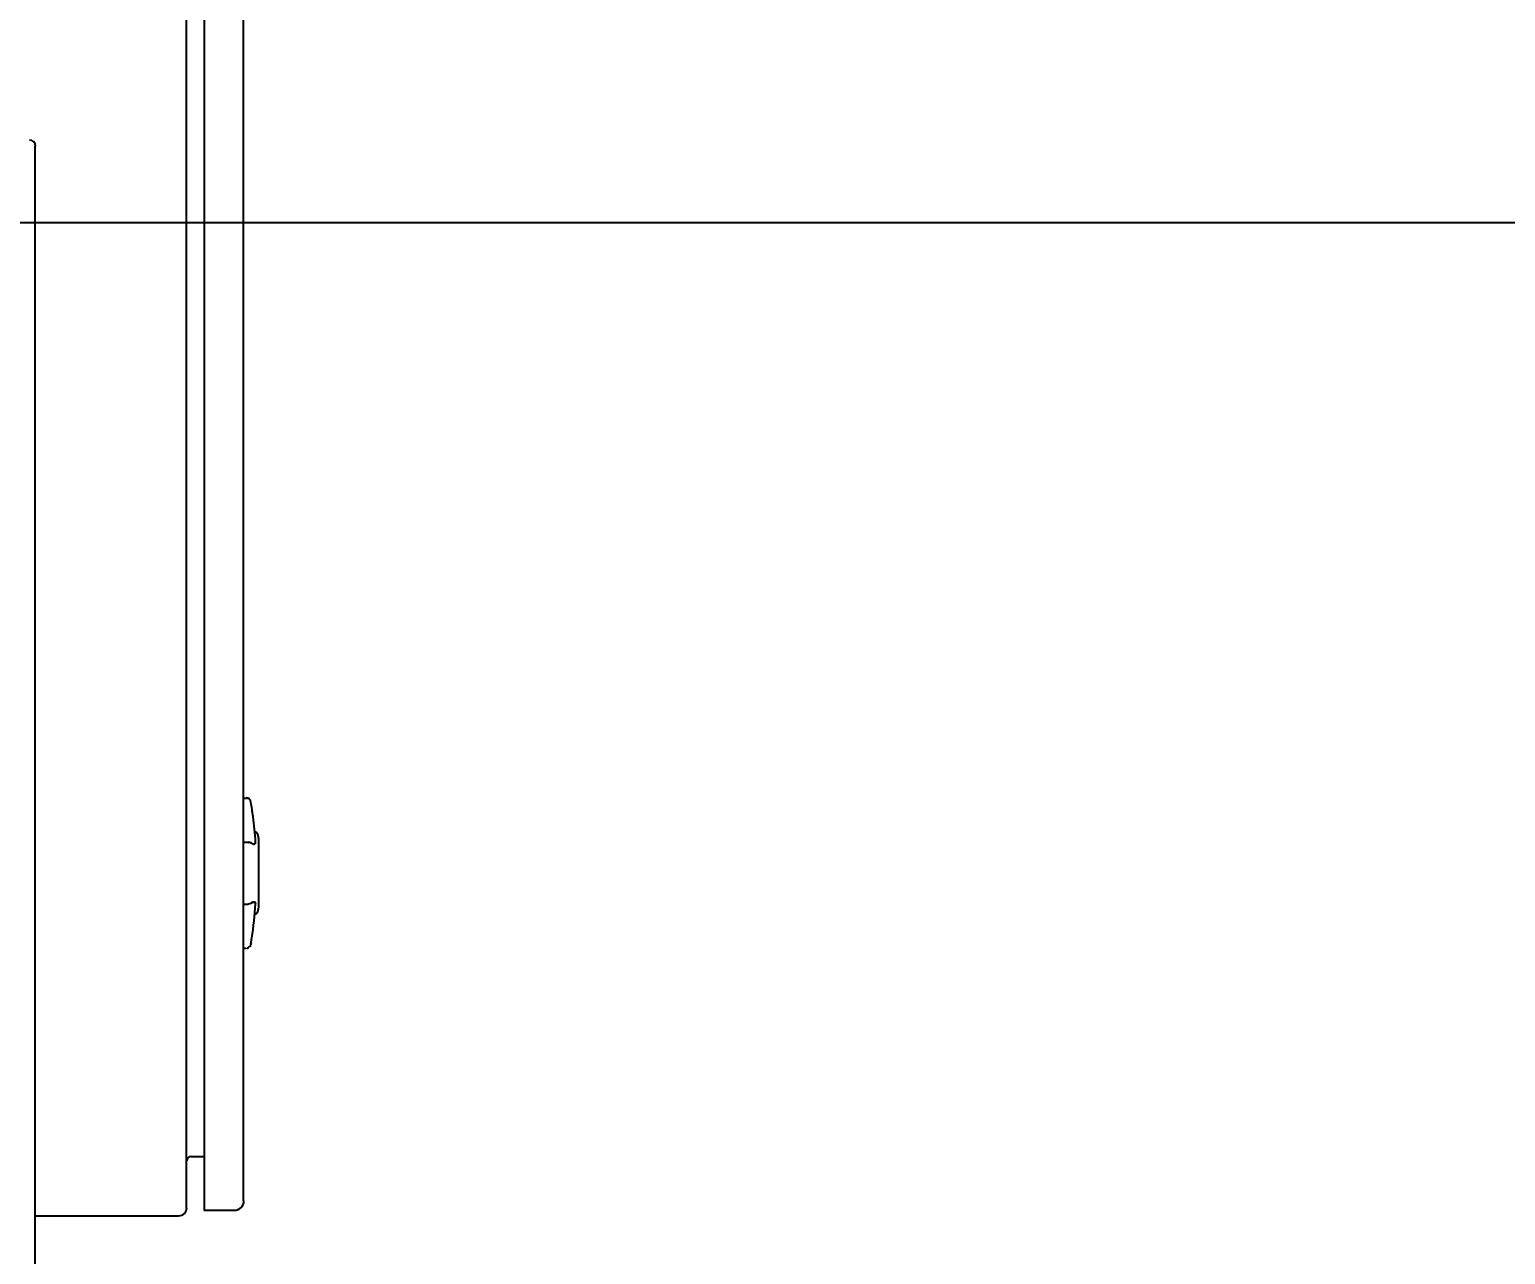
# Paper-space layout 'PV12-03 PCS AUX RACK DETAILS (2)' of a CAD drawing. Header units: feet. Extents: x 5 to 119, y -1 to 23.
# Drawn here: x 23.555 to 25.33, y 11.484 to 12.958 of the extents above; entities that cross this region are included whole.
import ezdxf
from ezdxf.enums import TextEntityAlignment as Align

# ---------------------------------------------------------------- set-up
doc = ezdxf.new("R2018")
doc.units = ezdxf.units.FT
doc.header["$MEASUREMENT"] = 0
doc.layers.add('E-EQPM-CAB', color=5, linetype='Continuous')
doc.layers.add('G-ANNO-TEXT', color=1, linetype='Continuous')
doc.styles.add('NEI-A', font='arial.ttf')

# ---------------------------------------------------------------- blocks, each defined once
blk = doc.blocks.new('DETAIL_TITLE')
at = {"style": 'NEI-A', "flags": 8}
blk.add_attdef('#', text='', height=0.25, dxfattribs=at).set_placement((0.5922, -0.5109), align=Align.MIDDLE_CENTER)
at = {"lineweight": 30, "flags": 104}
blk.add_attdef('DETAIL_TITLE', text='', height=0.25, dxfattribs=at).set_placement((0.9099, -0.5251), align=Align.BOTTOM_LEFT)
at = {"style": 'NEI-A'}
for tag, p in [('SCALE:', (0.9386, -0.7379)), ('1"_=_', (1.5474, -0.7379))]:
    blk.add_attdef(tag, text='', height=0.1094, dxfattribs=at).set_placement(p, align=Align.BOTTOM_LEFT)

psp = doc.layouts.new('PV12-03 PCS AUX RACK DETAILS (2)')

# ---------------------------------------------------------------- linework, layer by layer
at = {"layer": 'E-EQPM-CAB', "lineweight": 25}
for points in [[(23.7436, 11.5401), (23.7436, 13.4906)], [(23.8011, 13.4897), (23.7649, 13.4897), (23.7649, 13.4785), (23.7649, 11.5488), (23.7649, 11.5376), (23.8011, 11.5376)], [(23.8124, 11.5488), (23.8124, 13.4785)], [(23.5618, 11.3394), (23.5618, 12.818)], [(23.8124, 12.0334), (23.8157, 12.0334)], [(23.8224, 12.0197), (23.8224, 12.0197)], [(23.8232, 12.0147), (23.8232, 12.0147)], [(23.8236, 12.0101), (23.8236, 12.0101)], [(23.8307, 11.9026), (23.8307, 11.9838)], [(23.8178, 11.9801), (23.8124, 11.9801)], [(23.8182, 11.9797), (23.8182, 11.9797)], [(23.8265, 11.9793), (23.8265, 11.9793)], [(23.8124, 11.9059), (23.8178, 11.9059)], [(23.8207, 11.9072), (23.8207, 11.9072)], [(23.8219, 11.9072), (23.8219, 11.9072)], [(23.8219, 11.9068), (23.8219, 11.9068)], [(23.824, 11.878), (23.824, 11.878)], [(23.8257, 11.8922), (23.8257, 11.8922)], [(23.8211, 11.8597), (23.8211, 11.8593)], [(23.8215, 11.8618), (23.8215, 11.8618)], [(23.8215, 11.8597), (23.8215, 11.8601), (23.8215, 11.8605), (23.8215, 11.8609)], [(23.8219, 11.8643), (23.8219, 11.8643)], [(23.8219, 11.8638), (23.8219, 11.8638)], [(23.8219, 11.8634), (23.8219, 11.8634)], [(23.8219, 11.8634), (23.8219, 11.8634)], [(23.8219, 11.8626), (23.8219, 11.8626)], [(23.8224, 11.8663), (23.8224, 11.8663)], [(23.8224, 11.8659), (23.8224, 11.8659)], [(23.8232, 11.8713), (23.8232, 11.8713)], [(23.8157, 11.8526), (23.8124, 11.8526)], [(23.8157, 11.853), (23.8157, 11.853)], [(23.8157, 11.8526), (23.8157, 11.8526)], [(23.8161, 11.853), (23.8161, 11.853)], [(23.8161, 11.8526), (23.8161, 11.8526)], [(23.8207, 11.858), (23.8207, 11.858)], [(23.8207, 11.8572), (23.8207, 11.8572)], [(23.8207, 11.8572), (23.8207, 11.8572)], [(23.8211, 11.8593), (23.8211, 11.8593)], [(23.8211, 11.8584), (23.8211, 11.8588)], [(23.8211, 11.858), (23.8211, 11.858)], [(23.8211, 11.858), (23.8211, 11.858)], [(23.8211, 11.8576), (23.8211, 11.8576)], [(23.8211, 11.8576), (23.8211, 11.8576)], [(23.749, 11.6022), (23.7649, 11.6022)], [(23.5618, 11.5309), (23.7344, 11.5309)]]:
    psp.add_lwpolyline(points, dxfattribs=at)
for points in [[(23.8166, 12.0334, 0.020612), (23.8164, 12.0334, -0.002097), (23.8169, 12.0334, 0.011745), (23.8167, 12.0334)], [(23.8195, 12.0324, 0.011543), (23.8193, 12.0326, 0.012539), (23.8191, 12.0328, 0.011988), (23.8189, 12.0329, 0.011892), (23.8187, 12.0331, 0.011962), (23.8184, 12.0332, 0.01256), (23.8182, 12.0333)], [(23.8201, 12.0317, 0.01196), (23.82, 12.0319, 0.012479), (23.8198, 12.0321, 0.011766), (23.8196, 12.0323)], [(23.8206, 12.0309, 0.011203), (23.8205, 12.031, 0.012315), (23.8203, 12.0312)], [(23.8269, 11.9806, 0.014586), (23.8238, 12.0112, 0.008274), (23.8213, 12.0285, 0.000444), (23.8211, 12.0292, 0.02264), (23.8209, 12.0297)], [(23.8215, 11.8622), (23.8219, 11.8626), (23.8219, 11.863, 0.002063), (23.8221, 11.8632)], [(23.8219, 11.8619, 0.000335), (23.822, 11.8628, 0.000472), (23.8222, 11.8641)]]:
    psp.add_lwpolyline(points, format="xyb", dxfattribs=at)
for points in [[(23.8173, 12.0332, 0.011618), (23.8171, 12.0333, -0.012184)], [(23.8183, 11.9801, 0.008151), (23.8181, 11.9801, -0.005485)]]:
    psp.add_lwpolyline(points, format="xyb", close=True, dxfattribs=at)
for centre, radius, start, end in [((23.555, 12.8181), 0.00711, 0.0004, 89.9996), ((23.8159, 12.0269), 0.00692, 87.5149, 90.0087), ((23.8167, 12.0319), 0.00152, 80.0401, 82.4664), ((23.8159, 12.0281), 0.00533, 69.1909, 71.7938), ((23.8158, 12.0285), 0.0054, 66.4297, 69.1112), ((23.8159, 12.0281), 0.00533, 63.718, 66.348), ((23.8159, 12.0282), 0.00522, 44.0643, 46.8454), ((23.8163, 12.0285), 0.00474, 32.882, 35.844), ((23.8181, 12.0291), 0.00264, 14.3616, 21.9386), ((23.7767, 12.0124), 0.0474, 21.7811, 22.2974), ((23.8142, 12.0276), 0.00742, 25.3547, 27.4251), ((23.8203, 12.0304), 0.000827, 21.88, 25.787), ((23.818, 11.9841), 0.0127, 359.9998, 52.4169), ((23.8178, 11.971), 0.00906, 85.4122, 86.0984), ((23.8178, 11.9722), 0.00784, 84.1373, 84.9171), ((23.8181, 11.9726), 0.00787, 84.8217, 85.5353), ((23.818, 11.9717), 0.00883, 83.5692, 84.2009), ((23.8177, 11.9717), 0.00884, 81.5905, 82.2615), ((23.8179, 11.9707), 0.00942, 82.975, 83.583), ((23.8178, 11.9701), 0.0104, 82.2539, 82.8331), ((23.8177, 11.9716), 0.00887, 79.7597, 80.4319), ((23.8177, 11.969), 0.0115, 81.0675, 81.5787), ((23.8182, 11.9737), 0.00639, 78.3805, 79.2362), ((23.8181, 11.9719), 0.00818, 80.3654, 81.0582), ((23.818, 11.9713), 0.00882, 79.0872, 79.7566), ((23.8175, 11.9692), 0.011, 77.82, 78.3368), ((23.8179, 11.9722), 0.00825, 75.9102, 76.5937), ((23.818, 11.9716), 0.00887, 76.4559, 77.1205), ((23.8181, 11.9723), 0.00779, 74.7264, 75.4328), ((23.8183, 11.9728), 0.00721, 73.9571, 74.6991), ((23.8181, 11.9711), 0.009, 75.3047, 75.9627), ((23.818, 11.972), 0.00811, 71.6427, 72.3259), ((23.8175, 11.97), 0.0102, 72.3351, 72.8668), ((23.8172, 11.968), 0.0121, 73.5398, 74.0299), ((23.817, 11.968), 0.0126, 72.9259, 73.4025), ((23.8179, 11.9713), 0.00926, 70.9787, 71.6169), ((23.8181, 11.9718), 0.00822, 70.2791, 70.9582), ((23.8184, 11.9727), 0.00724, 69.7123, 70.4762), ((23.8179, 11.9708), 0.00923, 69.2036, 69.8423), ((23.8173, 11.9698), 0.0108, 68.7097, 69.2188), ((23.8189, 11.9734), 0.0064, 67.2123, 68.1176), ((23.8187, 11.9729), 0.00711, 67.8402, 68.6201), ((23.8153, 11.9655), 0.0156, 65.167, 65.6505), ((23.8247, 11.9853), 0.00657, 243.4866, 244.2333), ((23.8312, 11.9977), 0.0208, 243.0797, 243.5424), ((23.8289, 11.9938), 0.0161, 245.2715, 245.7374), ((23.8275, 11.9908), 0.0126, 246.213, 246.7989), ((23.828, 11.9915), 0.0135, 245.632, 246.1527), ((23.828, 11.9917), 0.0138, 246.8182, 247.3371), ((23.827, 11.9892), 0.0111, 247.7969, 248.4217), ((23.8303, 11.9976), 0.0204, 248.4267, 248.7949), ((23.8293, 11.9953), 0.0176, 248.933, 249.3329), ((23.8274, 11.9899), 0.0122, 249.4536, 250.0421), ((23.8264, 11.9868), 0.00878, 249.9253, 250.6894), ((23.8279, 11.9911), 0.0133, 250.7617, 251.2974), ((23.8269, 11.989), 0.011, 252.0092, 252.6678), ((23.829, 11.9945), 0.0168, 251.4855, 251.8719), ((23.8267, 11.9873), 0.00925, 252.6346, 253.3539), ((23.8267, 11.9875), 0.00949, 253.264, 253.9783), ((23.8262, 11.9862), 0.00827, 254.0472, 254.814), ((23.8262, 11.9865), 0.00848, 254.8581, 255.6884), ((23.8261, 11.9862), 0.00778, 255.6723, 256.4624), ((23.8261, 11.9868), 0.00844, 258.439, 259.205), ((23.8262, 11.9853), 0.00731, 256.5571, 257.4508), ((23.8254, 11.9828), 0.00483, 259.1983, 260.391), ((23.8261, 11.985), 0.00697, 257.4754, 258.3168), ((23.8258, 11.9841), 0.00604, 260.3415, 261.4123), ((23.8254, 11.9819), 0.00343, 261.3192, 262.8922), ((23.8255, 11.983), 0.00458, 262.6844, 264.0027), ((23.8254, 11.9822), 0.00377, 265.4295, 266.9983), ((23.8255, 11.982), 0.00358, 264.1018, 265.4625), ((23.8255, 11.9815), 0.00346, 266.9573, 268.4813), ((23.8255, 11.982), 0.00358, 268.564, 270.0636), ((23.8255, 11.9802), 0.00221, 270.0322, 272.2646), ((23.8255, 11.9805), 0.0025, 272.2177, 274.34), ((23.8255, 11.98), 0.00196, 274.2141, 276.6821), ((23.8255, 11.9799), 0.00151, 279.1036, 281.9044), ((23.8255, 11.9808), 0.00235, 276.8243, 278.9915), ((23.8255, 11.9797), 0.00132, 281.773, 284.8707), ((23.8255, 11.9796), 0.00115, 284.8557, 288.0153), ((23.8255, 11.9794), 0.00092, 291.0891, 295.1423), ((23.8255, 11.9795), 0.00149, 288.1863, 291.3141), ((23.8255, 11.9795), 0.00103, 305.9873, 309.5205), ((23.8254, 11.9795), 0.00115, 320.5908, 323.6394), ((23.8254, 11.9796), 0.0012, 323.8315, 326.8132), ((23.8259, 11.9796), 0.00116, 295.0786, 298.3661), ((23.8253, 11.9796), 0.00121, 330.1795, 332.9723), ((23.8259, 11.9794), 0.000995, 298.665, 302.5878), ((23.8246, 11.9799), 0.00194, 358.8115, 2.8813), ((23.8259, 11.9795), 0.00109, 302.3344, 305.8582), ((23.826, 11.9794), 0.000905, 312.5856, 316.6392), ((23.8259, 11.9795), 0.00109, 309.8077, 313.2405), ((23.8258, 11.9796), 0.00123, 317.0083, 320.134), ((23.8256, 11.9794), 0.00136, 327.1301, 330.3372), ((23.8256, 11.9794), 0.00133, 333.2346, 336.3611), ((23.8255, 11.9795), 0.00149, 336.1456, 339.0574), ((23.8251, 11.9794), 0.00182, 339.1464, 341.7522), ((23.8223, 11.9799), 0.0046, 3.0507, 5.8575), ((23.8241, 11.9799), 0.00286, 353.5895, 355.267), ((23.8238, 11.9799), 0.00318, 355.2321, 356.8221), ((23.8252, 11.9798), 0.00173, 348.716, 351.3738), ((23.8255, 11.9794), 0.00139, 350.9905, 353.929), ((23.8251, 11.9796), 0.00187, 341.9729, 344.116), ((23.8252, 11.9794), 0.00171, 346.6597, 349.3535), ((23.8254, 11.9794), 0.00151, 344.2141, 347.0784), ((23.818, 11.921), 0.0146, 270.173, 270.6972), ((23.818, 11.9098), 0.00344, 270.6857, 271.8915), ((23.818, 11.9148), 0.0085, 272.5303, 273.2143), ((23.818, 11.9148), 0.00845, 273.2342, 273.9199), ((23.8179, 11.917), 0.0107, 273.9056, 274.4604), ((23.8173, 11.9182), 0.0119, 275.9279, 276.4279), ((23.818, 11.9147), 0.00841, 274.6107, 275.301), ((23.8177, 11.9146), 0.00827, 276.4592, 277.1944), ((23.8181, 11.9144), 0.0081, 275.1726, 275.8751), ((23.8174, 11.9192), 0.0129, 277.2315, 277.6682), ((23.8177, 11.915), 0.00867, 279.0496, 279.7254), ((23.8179, 11.9154), 0.00902, 277.7745, 278.4039), ((23.8179, 11.9137), 0.00731, 280.261, 281.0624), ((23.8178, 11.9145), 0.00817, 281.5179, 282.212), ((23.8182, 11.9142), 0.00831, 278.3535, 279.0799), ((23.8181, 11.9148), 0.00848, 279.6877, 280.3436), ((23.8182, 11.914), 0.00764, 280.8412, 281.5597), ((23.8172, 11.9182), 0.0119, 282.2063, 282.7051), ((23.8179, 11.9152), 0.00885, 282.7117, 283.3771), ((23.8171, 11.9174), 0.0111, 285.2681, 285.7778), ((23.8178, 11.9149), 0.00858, 285.7956, 286.4632), ((23.8182, 11.9147), 0.00835, 283.1815, 283.8624), ((23.8173, 11.918), 0.0117, 283.9513, 284.4513), ((23.8173, 11.9178), 0.0116, 284.6818, 285.1816), ((23.8172, 11.9175), 0.0112, 286.959, 287.469), ((23.8186, 11.9132), 0.00675, 286.2375, 287.095), ((23.8173, 11.917), 0.0107, 288.8054, 289.3225), ((23.8178, 11.9154), 0.00941, 287.551, 288.1888), ((23.8168, 11.9189), 0.0126, 289.4036, 289.8766), ((23.8189, 11.9126), 0.006, 289.673, 290.5954), ((23.8174, 11.9176), 0.0113, 288.1854, 288.686), ((23.8175, 11.9162), 0.0101, 290.3276, 290.9369), ((23.8192, 11.9125), 0.00575, 291.6792, 293.2674), ((23.8166, 11.9179), 0.0119, 293.2649, 294.4261), ((23.8307, 11.8894), 0.0197, 116.3902, 116.9535), ((23.8255, 11.9002), 0.0076, 115.5529, 116.5229), ((23.8255, 11.9004), 0.0075, 113.3494, 114.0284), ((23.2998, 11.9432), 0.5284, 351.4905, 356.0016), ((23.8254, 11.9018), 0.00645, 111.7058, 112.4275), ((23.8255, 11.9021), 0.00643, 111.0143, 111.7306), ((23.8256, 11.9034), 0.00499, 98.3124, 99.1583), ((23.8255, 11.9068), 0.00162, 85.4351, 87.234), ((23.8255, 11.9074), 0.00105, 75.4506, 77.7968), ((23.8255, 11.907), 0.00139, 79.4706, 81.534), ((23.8255, 11.9069), 0.00152, 82.6377, 84.4497), ((23.818, 11.9028), 0.0127, 307.5831, 0.0002), ((23.8254, 11.9063), 0.00217, 77.7275, 79.2613), ((23.8255, 11.9071), 0.00135, 73.2445, 75.5004), ((23.8259, 11.9075), 0.000901, 67.9872, 70.7786), ((23.8259, 11.9075), 0.000933, 63.0915, 65.8621), ((23.8259, 11.9074), 0.00101, 66.0117, 68.6629), ((23.826, 11.9075), 0.000947, 56.1791, 58.7779), ((23.826, 11.9075), 0.000909, 58.2941, 61.1154), ((23.826, 11.9077), 0.000736, 60.5521, 63.8814), ((23.8261, 11.9077), 0.00069, 53.0453, 56.7636), ((23.8255, 11.9071), 0.00106, 3.6579, 6.4188), ((23.8259, 11.9074), 0.00103, 49.4176, 51.762), ((23.8256, 11.907), 0.00137, 38.4636, 40.4951), ((23.8255, 11.9069), 0.0015, 33.1103, 34.9403), ((23.8256, 11.9071), 0.00131, 6.6772, 9.1395), ((23.826, 11.9071), 0.000938, 4.8457, 7.7853), ((23.8238, 11.907), 0.0031, 359.8103, 0.9487), ((23.8234, 11.9069), 0.00358, 358.0545, 359.1096), ((23.8221, 11.9067), 0.00486, 355.0014, 355.9103), ((23.8062, 11.8636), 0.0156, 350.8922, 351.3968), ((23.8253, 11.8618), 0.00354, 170.4439, 171.4929), ((23.8276, 11.861), 0.00592, 170.7847, 171.6082), ((23.8027, 11.8653), 0.0194, 350.8867, 351.3368), ((23.8298, 11.8613), 0.00792, 170.8445, 171.5566), ((23.8353, 11.8601), 0.0134, 170.7355, 171.279), ((23.7929, 11.8693), 0.0295, 351.2356, 351.6063), ((23.8315, 11.8623), 0.00955, 170.9292, 171.571), ((23.8159, 11.8558), 0.00278, 270.8262, 272.0992), ((23.8159, 11.8592), 0.00615, 269.9844, 270.8411), ((23.8147, 11.8595), 0.00667, 350.4978, 351.27), ((23.8246, 11.8583), 0.00329, 170.1728, 171.2709), ((23.8267, 11.8583), 0.00517, 170.3736, 171.2494), ((23.8085, 11.8601), 0.0132, 350.3939, 350.9405), ((23.7492, 11.5969), 0.00521, 90.0007, 179.9993), ((23.7346, 11.5403), 0.00938, 270.0003, 359.9997), ((23.8013, 11.549), 0.0115, 270.0004, 359.9996)]:
    psp.add_arc(centre, radius, start, end, dxfattribs=at)
for points in [[(23.8186, 11.9801), (23.8185, 11.9801), (23.8184, 11.9801), (23.8184, 11.9801)], [(23.8201, 11.9803), (23.82, 11.9803), (23.82, 11.9803), (23.82, 11.9803)], [(23.8211, 11.9792), (23.8211, 11.9792), (23.8211, 11.9792), (23.8211, 11.9792)], [(23.8215, 11.9798), (23.8215, 11.9798), (23.8215, 11.9798), (23.8215, 11.9798)], [(23.8217, 11.9792), (23.8216, 11.9793), (23.8216, 11.9793), (23.8215, 11.9793)], [(23.8218, 11.9795), (23.8219, 11.9794), (23.822, 11.9794), (23.8221, 11.9793)], [(23.8221, 11.9794), (23.8221, 11.9794), (23.8221, 11.9794), (23.8221, 11.9794)], [(23.8223, 11.979), (23.8224, 11.979), (23.8224, 11.979), (23.8225, 11.979)], [(23.8229, 11.979), (23.823, 11.979), (23.823, 11.979), (23.823, 11.979)], [(23.8269, 11.9801), (23.8269, 11.9802), (23.8269, 11.9804), (23.8269, 11.9806)], [(23.8269, 11.9797), (23.8269, 11.9797), (23.8269, 11.9798), (23.8269, 11.9799)], [(23.8178, 11.9066), (23.8179, 11.9066), (23.818, 11.9066), (23.8181, 11.9066)], [(23.8184, 11.9063), (23.8184, 11.9063), (23.8184, 11.9063), (23.8184, 11.9063)], [(23.821, 11.907), (23.8211, 11.907), (23.8211, 11.907), (23.8212, 11.907)], [(23.8221, 11.9078), (23.8221, 11.9078), (23.822, 11.9078), (23.822, 11.9077)], [(23.8222, 11.9075), (23.8222, 11.9075), (23.8222, 11.9075), (23.8221, 11.9075)], [(23.8223, 11.9074), (23.8223, 11.9074), (23.8223, 11.9074), (23.8223, 11.9074)], [(23.8224, 11.9073), (23.8224, 11.9073), (23.8223, 11.9073), (23.8223, 11.9073)], [(23.8224, 11.9078), (23.8224, 11.9077), (23.8224, 11.9077), (23.8224, 11.9077)], [(23.8226, 11.9079), (23.8226, 11.9079), (23.8225, 11.9079), (23.8225, 11.9079)], [(23.8229, 11.9077), (23.8229, 11.9077), (23.8229, 11.9077), (23.8228, 11.9077)], [(23.8228, 11.9076), (23.8228, 11.9076), (23.8228, 11.9076), (23.8228, 11.9076)], [(23.823, 11.9082), (23.823, 11.9081), (23.8229, 11.9081), (23.8229, 11.9081)], [(23.823, 11.9075), (23.8229, 11.9075), (23.8229, 11.9075), (23.8229, 11.9075)], [(23.8233, 11.9079), (23.8233, 11.9079), (23.8232, 11.9078), (23.8232, 11.9078)], [(23.8233, 11.9077), (23.8233, 11.9077), (23.8233, 11.9077), (23.8232, 11.9077)], [(23.8233, 11.9078), (23.8233, 11.9078), (23.8233, 11.9078), (23.8233, 11.9078)], [(23.8235, 11.908), (23.8235, 11.908), (23.8235, 11.908), (23.8234, 11.908)], [(23.8235, 11.9082), (23.8235, 11.9082), (23.8235, 11.9082), (23.8235, 11.9082)], [(23.8237, 11.908), (23.8236, 11.908), (23.8236, 11.908), (23.8236, 11.908)], [(23.8238, 11.908), (23.8238, 11.908), (23.8238, 11.908), (23.8237, 11.908)], [(23.8237, 11.908), (23.8237, 11.908), (23.8237, 11.908), (23.8237, 11.908)], [(23.8238, 11.9077), (23.8237, 11.9077), (23.8237, 11.9077), (23.8237, 11.9077)], [(23.8239, 11.9081), (23.8238, 11.9081), (23.8238, 11.9081), (23.8238, 11.9081)], [(23.8239, 11.9081), (23.8239, 11.9081), (23.8239, 11.9081), (23.8238, 11.9081)], [(23.8241, 11.9081), (23.8241, 11.9081), (23.824, 11.9081), (23.824, 11.9081)], [(23.8241, 11.908), (23.8241, 11.908), (23.824, 11.908), (23.824, 11.908)], [(23.8242, 11.9081), (23.8241, 11.9081), (23.8241, 11.9081), (23.8241, 11.9081)], [(23.8242, 11.9081), (23.8242, 11.9081), (23.8241, 11.9081), (23.8241, 11.9081)], [(23.8244, 11.9082), (23.8243, 11.9082), (23.8243, 11.9082), (23.8243, 11.9082)], [(23.8243, 11.9082), (23.8243, 11.9082), (23.8243, 11.9082), (23.8243, 11.9082)], [(23.8245, 11.9083), (23.8245, 11.9083), (23.8244, 11.9083), (23.8244, 11.9083)], [(23.8245, 11.9083), (23.8245, 11.9083), (23.8245, 11.9083), (23.8245, 11.9083)], [(23.8246, 11.9083), (23.8246, 11.9083), (23.8245, 11.9083), (23.8245, 11.9083)], [(23.8245, 11.9082), (23.8245, 11.9082), (23.8245, 11.9082), (23.8245, 11.9082)], [(23.8246, 11.9079), (23.8246, 11.9079), (23.8246, 11.9079), (23.8245, 11.9079)], [(23.8247, 11.9082), (23.8246, 11.9082), (23.8246, 11.9082), (23.8246, 11.9082)], [(23.8248, 11.9084), (23.8248, 11.9084), (23.8248, 11.9084), (23.8247, 11.9084)], [(23.8248, 11.908), (23.8248, 11.9079), (23.8248, 11.9079), (23.8247, 11.9079)], [(23.8251, 11.9084), (23.8251, 11.9084), (23.825, 11.9084), (23.825, 11.9084)], [(23.825, 11.9084), (23.825, 11.9084), (23.825, 11.9084), (23.825, 11.9084)], [(23.8252, 11.9084), (23.8252, 11.9084), (23.8251, 11.9084), (23.8251, 11.9084)], [(23.8252, 11.9084), (23.8252, 11.9084), (23.8251, 11.9084), (23.8251, 11.9084)], [(23.8253, 11.9084), (23.8252, 11.9084), (23.8252, 11.9084), (23.8252, 11.9084)], [(23.8254, 11.908), (23.8254, 11.908), (23.8253, 11.908), (23.8253, 11.908)], [(23.8255, 11.9084), (23.8255, 11.9084), (23.8254, 11.9084), (23.8254, 11.9084)], [(23.8254, 11.9084), (23.8254, 11.9084), (23.8254, 11.9084), (23.8254, 11.9084)], [(23.8256, 11.9084), (23.8256, 11.9084), (23.8255, 11.9084), (23.8255, 11.9084)], [(23.8255, 11.9084), (23.8255, 11.9084), (23.8255, 11.9084), (23.8255, 11.9084)], [(23.8256, 11.9084), (23.8256, 11.9084), (23.8256, 11.9084), (23.8256, 11.9084)], [(23.8258, 11.9084), (23.8257, 11.9084), (23.8257, 11.9084), (23.8257, 11.9084)], [(23.8258, 11.9084), (23.8258, 11.9084), (23.8258, 11.9084), (23.8258, 11.9084)], [(23.8261, 11.9082), (23.8261, 11.9082), (23.8261, 11.9082), (23.8261, 11.9082)], [(23.8262, 11.9084), (23.8262, 11.9084), (23.8262, 11.9084), (23.8262, 11.9084)], [(23.8262, 11.9077), (23.8262, 11.9077), (23.8262, 11.9077), (23.8262, 11.9078)], [(23.8263, 11.9077), (23.8262, 11.9077), (23.8262, 11.9077), (23.8262, 11.9077)], [(23.8263, 11.9081), (23.8263, 11.9081), (23.8263, 11.9081), (23.8263, 11.9081)], [(23.8263, 11.9076), (23.8263, 11.9076), (23.8263, 11.9076), (23.8263, 11.9076)], [(23.8265, 11.9074), (23.8265, 11.9074), (23.8265, 11.9074), (23.8265, 11.9074)], [(23.8265, 11.9073), (23.8265, 11.9073), (23.8265, 11.9073), (23.8265, 11.9073)], [(23.8265, 11.9071), (23.8265, 11.9071), (23.8265, 11.9071), (23.8265, 11.9071)], [(23.8265, 11.907), (23.8265, 11.907), (23.8265, 11.907), (23.8265, 11.907)], [(23.8266, 11.9081), (23.8266, 11.9081), (23.8266, 11.9081), (23.8266, 11.9081)], [(23.8267, 11.9077), (23.8267, 11.9077), (23.8267, 11.9077), (23.8267, 11.9078)], [(23.8267, 11.9078), (23.8267, 11.9078), (23.8267, 11.9078), (23.8267, 11.9078)], [(23.8268, 11.9077), (23.8268, 11.9077), (23.8267, 11.9077), (23.8267, 11.9077)], [(23.8268, 11.9076), (23.8268, 11.9076), (23.8268, 11.9077), (23.8268, 11.9077)], [(23.8268, 11.9075), (23.8268, 11.9076), (23.8268, 11.9076), (23.8268, 11.9076)], [(23.8268, 11.9076), (23.8268, 11.9076), (23.8268, 11.9076), (23.8268, 11.9076)], [(23.8269, 11.9075), (23.8269, 11.9075), (23.8268, 11.9075), (23.8268, 11.9075)], [(23.8268, 11.9075), (23.8268, 11.9075), (23.8268, 11.9075), (23.8268, 11.9075)], [(23.8269, 11.9074), (23.8269, 11.9074), (23.8269, 11.9074), (23.8269, 11.9075)], [(23.8269, 11.9074), (23.8269, 11.9074), (23.8269, 11.9074), (23.8269, 11.9074)], [(23.8269, 11.9073), (23.8269, 11.9074), (23.8269, 11.9074), (23.8269, 11.9074)], [(23.8269, 11.9072), (23.8269, 11.9073), (23.8269, 11.9073), (23.8269, 11.9073)], [(23.8269, 11.9073), (23.8269, 11.9073), (23.8269, 11.9073), (23.8269, 11.9073)], [(23.8269, 11.9071), (23.8269, 11.9071), (23.8269, 11.9071), (23.8269, 11.9071)], [(23.8269, 11.9069), (23.8269, 11.9069), (23.8269, 11.9069), (23.8269, 11.907)], [(23.8269, 11.9068), (23.8269, 11.9068), (23.8269, 11.9068), (23.8269, 11.9069)], [(23.8269, 11.9065), (23.8269, 11.9065), (23.8269, 11.9065), (23.8269, 11.9065)], [(23.8269, 11.9064), (23.8269, 11.9064), (23.8269, 11.9064), (23.8269, 11.9064)], [(23.827, 11.9065), (23.827, 11.9066), (23.827, 11.9066), (23.827, 11.9066)], [(23.8212, 11.8596), (23.8212, 11.8596), (23.8213, 11.8597), (23.8213, 11.8597)], [(23.8215, 11.8611), (23.8215, 11.8611), (23.8215, 11.8611), (23.8215, 11.8611)], [(23.8216, 11.8611), (23.8216, 11.8611), (23.8216, 11.8611), (23.8216, 11.8612)], [(23.8216, 11.8609), (23.8216, 11.8609), (23.8216, 11.8609), (23.8216, 11.8609)], [(23.8216, 11.8603), (23.8216, 11.8603), (23.8216, 11.8603), (23.8216, 11.8603)], [(23.8216, 11.8601), (23.8216, 11.8601), (23.8216, 11.8601), (23.8216, 11.8601)], [(23.8216, 11.8599), (23.8216, 11.86), (23.8216, 11.86), (23.8217, 11.86)], [(23.8217, 11.8636), (23.8217, 11.8636), (23.8217, 11.8636), (23.8217, 11.8636)], [(23.8217, 11.8614), (23.8217, 11.8614), (23.8217, 11.8614), (23.8217, 11.8615)], [(23.8217, 11.8613), (23.8217, 11.8613), (23.8217, 11.8613), (23.8217, 11.8614)], [(23.8218, 11.8616), (23.8218, 11.8617), (23.8218, 11.8617), (23.8218, 11.8617)], [(23.8218, 11.8606), (23.8218, 11.8606), (23.8218, 11.8606), (23.8218, 11.8606)], [(23.8219, 11.8636), (23.8219, 11.8636), (23.8219, 11.8636), (23.8219, 11.8637)], [(23.8219, 11.8627), (23.8219, 11.8627), (23.8219, 11.8627), (23.8219, 11.8628)], [(23.8219, 11.862), (23.8219, 11.862), (23.8219, 11.8621), (23.8219, 11.8621)], [(23.8219, 11.8598), (23.8219, 11.8599), (23.8219, 11.8599), (23.8219, 11.8599)], [(23.822, 11.8628), (23.822, 11.8628), (23.822, 11.8628), (23.822, 11.8628)], [(23.8221, 11.8641), (23.8221, 11.8641), (23.8221, 11.8641), (23.8221, 11.8642)], [(23.8221, 11.8632), (23.8221, 11.8632), (23.8221, 11.8632), (23.8221, 11.8632)], [(23.8221, 11.8616), (23.8221, 11.8617), (23.8221, 11.8617), (23.8221, 11.8617)], [(23.8222, 11.8641), (23.8222, 11.8641), (23.8222, 11.8641), (23.8222, 11.8642)], [(23.8222, 11.8638), (23.8222, 11.8638), (23.8222, 11.8639), (23.8223, 11.8639)], [(23.8224, 11.8647), (23.8224, 11.8648), (23.8224, 11.8649), (23.8224, 11.865)], [(23.8163, 11.8526), (23.8163, 11.8526), (23.8163, 11.8526), (23.8163, 11.8526)], [(23.8164, 11.8526), (23.8164, 11.8526), (23.8164, 11.8526), (23.8164, 11.8526)], [(23.8165, 11.853), (23.8165, 11.853), (23.8165, 11.853), (23.8165, 11.853)], [(23.8165, 11.853), (23.8165, 11.853), (23.8165, 11.853), (23.8165, 11.853)], [(23.8166, 11.853), (23.8167, 11.853), (23.8167, 11.853), (23.8167, 11.853)], [(23.8166, 11.853), (23.8166, 11.853), (23.8167, 11.853), (23.8167, 11.853)], [(23.8166, 11.8527), (23.8166, 11.8527), (23.8166, 11.8527), (23.8166, 11.8527)], [(23.8166, 11.8526), (23.8166, 11.8526), (23.8167, 11.8526), (23.8167, 11.8526)], [(23.8166, 11.8526), (23.8167, 11.8526), (23.8167, 11.8526), (23.8167, 11.8526)], [(23.8166, 11.8526), (23.8166, 11.8526), (23.8166, 11.8526), (23.8166, 11.8526)], [(23.8167, 11.853), (23.8168, 11.853), (23.8168, 11.853), (23.8168, 11.853)], [(23.8167, 11.853), (23.8167, 11.853), (23.8167, 11.853), (23.8167, 11.853)], [(23.8167, 11.8528), (23.8167, 11.8528), (23.8167, 11.8528), (23.8167, 11.8528)], [(23.8168, 11.853), (23.8168, 11.853), (23.8168, 11.853), (23.8168, 11.853)], [(23.8168, 11.853), (23.8168, 11.853), (23.8168, 11.853), (23.8168, 11.853)], [(23.8168, 11.8528), (23.8169, 11.8528), (23.8169, 11.8528), (23.8169, 11.8528)], [(23.8169, 11.8531), (23.817, 11.8531), (23.817, 11.8531), (23.817, 11.8531)], [(23.8169, 11.8527), (23.8169, 11.8527), (23.8169, 11.8527), (23.8169, 11.8527)], [(23.817, 11.8532), (23.817, 11.8532), (23.817, 11.8532), (23.8171, 11.8532)], [(23.817, 11.8528), (23.817, 11.8528), (23.817, 11.8528), (23.817, 11.8528)], [(23.8171, 11.8532), (23.8172, 11.8532), (23.8172, 11.8532), (23.8172, 11.8532)], [(23.8171, 11.8531), (23.8172, 11.8531), (23.8172, 11.8531), (23.8172, 11.8531)], [(23.8171, 11.853), (23.8171, 11.853), (23.8171, 11.853), (23.8172, 11.853)], [(23.8171, 11.8528), (23.8171, 11.8528), (23.8171, 11.8528), (23.8171, 11.8528)], [(23.8172, 11.8533), (23.8172, 11.8533), (23.8172, 11.8533), (23.8172, 11.8533)], [(23.8172, 11.8531), (23.8172, 11.8531), (23.8172, 11.8531), (23.8172, 11.8531)], [(23.8172, 11.853), (23.8172, 11.853), (23.8172, 11.853), (23.8172, 11.853)], [(23.8173, 11.8532), (23.8173, 11.8532), (23.8173, 11.8532), (23.8174, 11.8532)], [(23.8173, 11.8528), (23.8174, 11.8528), (23.8174, 11.8528), (23.8174, 11.8528)], [(23.8174, 11.8532), (23.8174, 11.8532), (23.8174, 11.8532), (23.8175, 11.8532)], [(23.8174, 11.8531), (23.8174, 11.8531), (23.8174, 11.8531), (23.8175, 11.8531)], [(23.8174, 11.8531), (23.8174, 11.8531), (23.8174, 11.8531), (23.8174, 11.8531)], [(23.8175, 11.8531), (23.8175, 11.8531), (23.8175, 11.8531), (23.8175, 11.8531)], [(23.8175, 11.8531), (23.8175, 11.8531), (23.8175, 11.8531), (23.8176, 11.8531)], [(23.8175, 11.8531), (23.8175, 11.8531), (23.8175, 11.8531), (23.8175, 11.8531)], [(23.8176, 11.8533), (23.8177, 11.8533), (23.8177, 11.8533), (23.8177, 11.8533)], [(23.8176, 11.8531), (23.8176, 11.8531), (23.8176, 11.8532), (23.8176, 11.8532)], [(23.8176, 11.8531), (23.8176, 11.8531), (23.8177, 11.8531), (23.8177, 11.8531)], [(23.8177, 11.8535), (23.8177, 11.8535), (23.8177, 11.8535), (23.8177, 11.8535)], [(23.8177, 11.8532), (23.8178, 11.8532), (23.8178, 11.8532), (23.8178, 11.8532)], [(23.8178, 11.8534), (23.8178, 11.8534), (23.8178, 11.8534), (23.8178, 11.8534)], [(23.8178, 11.8534), (23.8178, 11.8534), (23.8178, 11.8534), (23.8178, 11.8534)], [(23.8178, 11.8532), (23.8178, 11.8532), (23.8178, 11.8532), (23.8178, 11.8532)], [(23.8179, 11.8538), (23.8179, 11.8538), (23.8179, 11.8538), (23.818, 11.8538)], [(23.8179, 11.8534), (23.8179, 11.8534), (23.8179, 11.8534), (23.8179, 11.8534)], [(23.8179, 11.8534), (23.8179, 11.8534), (23.8179, 11.8534), (23.8179, 11.8534)], [(23.8179, 11.8533), (23.8179, 11.8533), (23.8179, 11.8533), (23.8179, 11.8533)], [(23.818, 11.8536), (23.818, 11.8536), (23.8181, 11.8536), (23.8181, 11.8536)], [(23.818, 11.8534), (23.818, 11.8534), (23.818, 11.8534), (23.818, 11.8534)], [(23.8181, 11.8535), (23.8181, 11.8535), (23.8181, 11.8535), (23.8181, 11.8535)], [(23.8181, 11.8533), (23.8181, 11.8533), (23.8181, 11.8533), (23.8181, 11.8533)], [(23.8182, 11.8536), (23.8183, 11.8536), (23.8183, 11.8536), (23.8183, 11.8536)], [(23.8182, 11.8536), (23.8182, 11.8536), (23.8182, 11.8536), (23.8182, 11.8536)], [(23.8183, 11.8539), (23.8183, 11.8539), (23.8183, 11.8539), (23.8183, 11.8539)], [(23.8183, 11.8536), (23.8183, 11.8536), (23.8183, 11.8536), (23.8183, 11.8536)], [(23.8183, 11.8535), (23.8183, 11.8536), (23.8183, 11.8536), (23.8183, 11.8536)], [(23.8183, 11.8535), (23.8184, 11.8535), (23.8184, 11.8535), (23.8184, 11.8535)], [(23.8183, 11.8535), (23.8183, 11.8535), (23.8183, 11.8535), (23.8183, 11.8535)], [(23.8184, 11.8537), (23.8184, 11.8537), (23.8185, 11.8537), (23.8185, 11.8537)], [(23.8184, 11.8535), (23.8185, 11.8535), (23.8185, 11.8535), (23.8185, 11.8535)], [(23.8184, 11.8534), (23.8184, 11.8534), (23.8184, 11.8534), (23.8185, 11.8534)], [(23.8184, 11.8534), (23.8184, 11.8534), (23.8184, 11.8534), (23.8184, 11.8534)], [(23.8184, 11.8534), (23.8184, 11.8534), (23.8184, 11.8534), (23.8184, 11.8534)], [(23.8185, 11.8537), (23.8185, 11.8537), (23.8185, 11.8537), (23.8185, 11.8537)], [(23.8185, 11.8536), (23.8185, 11.8536), (23.8186, 11.8536), (23.8186, 11.8536)], [(23.8186, 11.8537), (23.8186, 11.8537), (23.8187, 11.8537), (23.8187, 11.8537)], [(23.8186, 11.8536), (23.8186, 11.8537), (23.8186, 11.8537), (23.8186, 11.8537)], [(23.8186, 11.8536), (23.8186, 11.8536), (23.8186, 11.8536), (23.8186, 11.8536)], [(23.8188, 11.8538), (23.8188, 11.8538), (23.8188, 11.8538), (23.8188, 11.8538)], [(23.8188, 11.8537), (23.8188, 11.8537), (23.8188, 11.8537), (23.8189, 11.8537)], [(23.8189, 11.854), (23.8189, 11.854), (23.8189, 11.854), (23.8189, 11.854)], [(23.8189, 11.8539), (23.8189, 11.8539), (23.8189, 11.8539), (23.8189, 11.8539)], [(23.8189, 11.8535), (23.8189, 11.8535), (23.8189, 11.8535), (23.8189, 11.8536)], [(23.819, 11.8543), (23.819, 11.8543), (23.8191, 11.8543), (23.8191, 11.8543)], [(23.819, 11.8542), (23.819, 11.8542), (23.819, 11.8542), (23.819, 11.8543)], [(23.819, 11.8542), (23.819, 11.8542), (23.819, 11.8542), (23.8191, 11.8542)], [(23.819, 11.854), (23.819, 11.854), (23.819, 11.854), (23.819, 11.854)], [(23.819, 11.8537), (23.8191, 11.8538), (23.8191, 11.8538), (23.8191, 11.8538)], [(23.819, 11.8536), (23.819, 11.8536), (23.819, 11.8536), (23.819, 11.8536)], [(23.8191, 11.8541), (23.8191, 11.8541), (23.8191, 11.8541), (23.8192, 11.8541)], [(23.8191, 11.8541), (23.8191, 11.8541), (23.8191, 11.8541), (23.8191, 11.8541)], [(23.8191, 11.8541), (23.8191, 11.8541), (23.8191, 11.8541), (23.8191, 11.8541)], [(23.8191, 11.8537), (23.8192, 11.8537), (23.8192, 11.8537), (23.8192, 11.8537)], [(23.8192, 11.8539), (23.8192, 11.854), (23.8192, 11.854), (23.8192, 11.854)], [(23.8193, 11.8537), (23.8193, 11.8537), (23.8193, 11.8537), (23.8193, 11.8537)], [(23.8194, 11.8544), (23.8194, 11.8544), (23.8194, 11.8544), (23.8194, 11.8544)], [(23.8194, 11.8542), (23.8194, 11.8542), (23.8194, 11.8542), (23.8194, 11.8542)], [(23.8195, 11.8545), (23.8195, 11.8546), (23.8195, 11.8546), (23.8196, 11.8546)], [(23.8195, 11.8544), (23.8195, 11.8545), (23.8195, 11.8545), (23.8195, 11.8545)], [(23.8195, 11.8544), (23.8195, 11.8544), (23.8195, 11.8544), (23.8195, 11.8544)], [(23.8195, 11.8542), (23.8195, 11.8542), (23.8195, 11.8542), (23.8195, 11.8542)], [(23.8195, 11.8541), (23.8195, 11.8541), (23.8195, 11.8541), (23.8195, 11.8541)], [(23.8196, 11.8546), (23.8196, 11.8546), (23.8196, 11.8546), (23.8196, 11.8546)], [(23.8196, 11.8545), (23.8196, 11.8545), (23.8196, 11.8545), (23.8197, 11.8545)], [(23.8196, 11.8545), (23.8196, 11.8545), (23.8196, 11.8545), (23.8196, 11.8545)], [(23.8196, 11.8544), (23.8196, 11.8544), (23.8196, 11.8544), (23.8196, 11.8544)], [(23.8196, 11.8541), (23.8196, 11.8541), (23.8196, 11.8541), (23.8196, 11.8541)], [(23.8196, 11.8541), (23.8196, 11.8541), (23.8196, 11.8541), (23.8196, 11.8541)], [(23.8197, 11.855), (23.8197, 11.855), (23.8197, 11.855), (23.8197, 11.8551)], [(23.8197, 11.8544), (23.8197, 11.8544), (23.8197, 11.8544), (23.8197, 11.8544)], [(23.8197, 11.8542), (23.8197, 11.8542), (23.8197, 11.8542), (23.8197, 11.8542)], [(23.8198, 11.8547), (23.8198, 11.8547), (23.8198, 11.8547), (23.8198, 11.8548)], [(23.8198, 11.8544), (23.8198, 11.8544), (23.8198, 11.8544), (23.8198, 11.8544)], [(23.8199, 11.8551), (23.8199, 11.8551), (23.8199, 11.8551), (23.8199, 11.8551)], [(23.8199, 11.8549), (23.82, 11.8549), (23.82, 11.8549), (23.82, 11.855)], [(23.8199, 11.8549), (23.8199, 11.8549), (23.8199, 11.8549), (23.8199, 11.8549)], [(23.8199, 11.8546), (23.8199, 11.8546), (23.8199, 11.8546), (23.8199, 11.8546)], [(23.8199, 11.8546), (23.82, 11.8546), (23.82, 11.8546), (23.82, 11.8546)], [(23.8199, 11.8543), (23.8199, 11.8543), (23.8199, 11.8543), (23.8199, 11.8543)], [(23.82, 11.8553), (23.82, 11.8553), (23.82, 11.8553), (23.82, 11.8553)], [(23.82, 11.8549), (23.82, 11.8549), (23.82, 11.8549), (23.82, 11.8549)], [(23.82, 11.8545), (23.82, 11.8545), (23.82, 11.8545), (23.8201, 11.8545)], [(23.82, 11.8544), (23.82, 11.8544), (23.82, 11.8544), (23.82, 11.8544)], [(23.8201, 11.8556), (23.8201, 11.8556), (23.8201, 11.8556), (23.8201, 11.8556)], [(23.8201, 11.8552), (23.8201, 11.8552), (23.8201, 11.8552), (23.8201, 11.8552)], [(23.8201, 11.8547), (23.8201, 11.8547), (23.8201, 11.8548), (23.8201, 11.8548)], [(23.8201, 11.8547), (23.8201, 11.8547), (23.8201, 11.8547), (23.8201, 11.8547)], [(23.8202, 11.8551), (23.8202, 11.8551), (23.8202, 11.8551), (23.8202, 11.8551)], [(23.8203, 11.8555), (23.8203, 11.8555), (23.8203, 11.8555), (23.8203, 11.8555)], [(23.8203, 11.8553), (23.8203, 11.8553), (23.8203, 11.8553), (23.8203, 11.8553)], [(23.8203, 11.8552), (23.8203, 11.8552), (23.8203, 11.8552), (23.8203, 11.8552)], [(23.8203, 11.855), (23.8203, 11.855), (23.8203, 11.855), (23.8203, 11.855)], [(23.8203, 11.855), (23.8203, 11.855), (23.8203, 11.855), (23.8203, 11.855)], [(23.8204, 11.8556), (23.8204, 11.8556), (23.8204, 11.8557), (23.8204, 11.8557)], [(23.8204, 11.8555), (23.8204, 11.8555), (23.8204, 11.8556), (23.8205, 11.8556)], [(23.8204, 11.8556), (23.8204, 11.8556), (23.8204, 11.8556), (23.8204, 11.8556)], [(23.8204, 11.8555), (23.8204, 11.8555), (23.8204, 11.8555), (23.8204, 11.8556)], [(23.8204, 11.8552), (23.8205, 11.8552), (23.8205, 11.8552), (23.8205, 11.8552)], [(23.8204, 11.8551), (23.8204, 11.8551), (23.8204, 11.8551), (23.8204, 11.8551)], [(23.8204, 11.8548), (23.8204, 11.8548), (23.8204, 11.8548), (23.8204, 11.8549)], [(23.8205, 11.8558), (23.8205, 11.8558), (23.8205, 11.8558), (23.8205, 11.8558)], [(23.8205, 11.8557), (23.8205, 11.8557), (23.8205, 11.8557), (23.8205, 11.8557)], [(23.8205, 11.8556), (23.8205, 11.8556), (23.8205, 11.8556), (23.8205, 11.8556)], [(23.8205, 11.8555), (23.8205, 11.8555), (23.8205, 11.8555), (23.8205, 11.8555)], [(23.8205, 11.8555), (23.8205, 11.8555), (23.8205, 11.8555), (23.8205, 11.8555)], [(23.8205, 11.8554), (23.8205, 11.8554), (23.8205, 11.8554), (23.8205, 11.8554)], [(23.8205, 11.8552), (23.8205, 11.8552), (23.8205, 11.8552), (23.8205, 11.8552)], [(23.8206, 11.8561), (23.8206, 11.8561), (23.8206, 11.8561), (23.8206, 11.8561)], [(23.8206, 11.856), (23.8206, 11.856), (23.8207, 11.856), (23.8207, 11.856)], [(23.8206, 11.8558), (23.8206, 11.8558), (23.8206, 11.8558), (23.8206, 11.8558)], [(23.8206, 11.8556), (23.8206, 11.8557), (23.8206, 11.8557), (23.8206, 11.8557)], [(23.8206, 11.8556), (23.8206, 11.8556), (23.8206, 11.8556), (23.8206, 11.8556)], [(23.8207, 11.8562), (23.8207, 11.8563), (23.8207, 11.8563), (23.8207, 11.8563)], [(23.8207, 11.8561), (23.8207, 11.8561), (23.8207, 11.8561), (23.8207, 11.8562)], [(23.8207, 11.8559), (23.8207, 11.8559), (23.8207, 11.8559), (23.8207, 11.8559)], [(23.8207, 11.8558), (23.8207, 11.8558), (23.8207, 11.8558), (23.8207, 11.8558)], [(23.8207, 11.8558), (23.8207, 11.8558), (23.8207, 11.8558), (23.8207, 11.8558)], [(23.8208, 11.8574), (23.8208, 11.8574), (23.8208, 11.8574), (23.8208, 11.8574)], [(23.8208, 11.8573), (23.8208, 11.8573), (23.8208, 11.8573), (23.8208, 11.8573)], [(23.8208, 11.857), (23.8208, 11.857), (23.8208, 11.857), (23.8208, 11.857)], [(23.8208, 11.8568), (23.8208, 11.8568), (23.8209, 11.8568), (23.8209, 11.8568)], [(23.8208, 11.8566), (23.8208, 11.8566), (23.8209, 11.8567), (23.8209, 11.8567)], [(23.8208, 11.8566), (23.8208, 11.8566), (23.8209, 11.8566), (23.8209, 11.8566)], [(23.8208, 11.8565), (23.8208, 11.8565), (23.8208, 11.8565), (23.8208, 11.8565)], [(23.8208, 11.8564), (23.8208, 11.8564), (23.8208, 11.8564), (23.8208, 11.8565)], [(23.8208, 11.8564), (23.8208, 11.8564), (23.8208, 11.8564), (23.8208, 11.8564)], [(23.8208, 11.8563), (23.8208, 11.8564), (23.8208, 11.8564), (23.8208, 11.8564)], [(23.8208, 11.8563), (23.8208, 11.8563), (23.8208, 11.8563), (23.8208, 11.8563)], [(23.8208, 11.8561), (23.8208, 11.8561), (23.8208, 11.8561), (23.8208, 11.8561)], [(23.8208, 11.8556), (23.8208, 11.8556), (23.8208, 11.8556), (23.8208, 11.8556)], [(23.8209, 11.8585), (23.8209, 11.8585), (23.8209, 11.8585), (23.8209, 11.8585)], [(23.8209, 11.8576), (23.8209, 11.8576), (23.8209, 11.8576), (23.8209, 11.8576)], [(23.8209, 11.8568), (23.8209, 11.8569), (23.8209, 11.8569), (23.8209, 11.8569)], [(23.8209, 11.8568), (23.8209, 11.8568), (23.8209, 11.8568), (23.8209, 11.8568)], [(23.8209, 11.8568), (23.8209, 11.8568), (23.8209, 11.8568), (23.8209, 11.8568)], [(23.8209, 11.8566), (23.8209, 11.8566), (23.8209, 11.8566), (23.8209, 11.8566)], [(23.8209, 11.8566), (23.8209, 11.8566), (23.8209, 11.8566), (23.8209, 11.8566)], [(23.8209, 11.8556), (23.821, 11.8556), (23.821, 11.8557), (23.821, 11.8557)], [(23.821, 11.8578), (23.821, 11.8578), (23.821, 11.8578), (23.821, 11.8578)], [(23.821, 11.8576), (23.821, 11.8576), (23.821, 11.8575), (23.821, 11.8575)], [(23.821, 11.8574), (23.821, 11.8573), (23.821, 11.8573), (23.821, 11.8573)], [(23.821, 11.8573), (23.821, 11.8572), (23.821, 11.8572), (23.821, 11.8572)], [(23.821, 11.8573), (23.821, 11.8573), (23.821, 11.8573), (23.821, 11.8573)], [(23.821, 11.8572), (23.821, 11.8572), (23.821, 11.8572), (23.821, 11.8572)], [(23.821, 11.8571), (23.821, 11.8571), (23.821, 11.8571), (23.821, 11.8571)], [(23.821, 11.857), (23.821, 11.857), (23.821, 11.857), (23.821, 11.857)], [(23.821, 11.8569), (23.821, 11.857), (23.821, 11.857), (23.821, 11.857)], [(23.821, 11.8569), (23.821, 11.8569), (23.821, 11.8569), (23.821, 11.8569)], [(23.821, 11.8567), (23.821, 11.8567), (23.821, 11.8567), (23.821, 11.8568)], [(23.821, 11.8558), (23.821, 11.8558), (23.821, 11.8558), (23.821, 11.8558)], [(23.8211, 11.8578), (23.8211, 11.8578), (23.8211, 11.8578), (23.8211, 11.8578)], [(23.8211, 11.8575), (23.8211, 11.8575), (23.8211, 11.8574), (23.8211, 11.8574)], [(23.8211, 11.8574), (23.8211, 11.8574), (23.8211, 11.8574), (23.8211, 11.8574)], [(23.8211, 11.8573), (23.8211, 11.8573), (23.8211, 11.8573), (23.8211, 11.8573)], [(23.8211, 11.8573), (23.8211, 11.8572), (23.8211, 11.8572), (23.8211, 11.8572)], [(23.8211, 11.8573), (23.8211, 11.8573), (23.8211, 11.8573), (23.8211, 11.8573)], [(23.8211, 11.8572), (23.8211, 11.8572), (23.8211, 11.8572), (23.8211, 11.8572)], [(23.8211, 11.8572), (23.8211, 11.8572), (23.8211, 11.8572), (23.8211, 11.8572)], [(23.8211, 11.8572), (23.8211, 11.8572), (23.8211, 11.8572), (23.8211, 11.8572)], [(23.8211, 11.8571), (23.8211, 11.8571), (23.8211, 11.8571), (23.8211, 11.8571)], [(23.8211, 11.8568), (23.8211, 11.8568), (23.8211, 11.8568), (23.8211, 11.8568)], [(23.8211, 11.8568), (23.8212, 11.8568), (23.8212, 11.8568), (23.8212, 11.8568)], [(23.8212, 11.8588), (23.8212, 11.8588), (23.8212, 11.8588), (23.8212, 11.8589)], [(23.8212, 11.8578), (23.8212, 11.8578), (23.8212, 11.8578), (23.8212, 11.8578)], [(23.8212, 11.8574), (23.8212, 11.8574), (23.8212, 11.8574), (23.8212, 11.8574)], [(23.8212, 11.8571), (23.8212, 11.8571), (23.8212, 11.8571), (23.8212, 11.8571)], [(23.8212, 11.857), (23.8212, 11.857), (23.8212, 11.857), (23.8212, 11.857)], [(23.8212, 11.8569), (23.8212, 11.8569), (23.8212, 11.8569), (23.8212, 11.8569)], [(23.8212, 11.8566), (23.8212, 11.8567), (23.8212, 11.8567), (23.8212, 11.8567)], [(23.8212, 11.8566), (23.8212, 11.8566), (23.8212, 11.8566), (23.8212, 11.8566)], [(23.8212, 11.8564), (23.8212, 11.8564), (23.8212, 11.8564), (23.8212, 11.8564)], [(23.8213, 11.8591), (23.8214, 11.8591), (23.8214, 11.8592), (23.8214, 11.8592)], [(23.8213, 11.8584), (23.8213, 11.8585), (23.8213, 11.8585), (23.8213, 11.8585)], [(23.8213, 11.8581), (23.8213, 11.8581), (23.8213, 11.8581), (23.8213, 11.8581)], [(23.8213, 11.8577), (23.8213, 11.8577), (23.8213, 11.8577), (23.8213, 11.8578)], [(23.8213, 11.8577), (23.8213, 11.8577), (23.8213, 11.8577), (23.8213, 11.8577)], [(23.8213, 11.8577), (23.8213, 11.8577), (23.8213, 11.8577), (23.8213, 11.8577)], [(23.8213, 11.8574), (23.8213, 11.8574), (23.8213, 11.8574), (23.8213, 11.8574)], [(23.8214, 11.8594), (23.8214, 11.8594), (23.8214, 11.8594), (23.8214, 11.8594)], [(23.8214, 11.859), (23.8214, 11.859), (23.8214, 11.859), (23.8214, 11.8591)], [(23.8214, 11.8585), (23.8214, 11.8585), (23.8214, 11.8585), (23.8214, 11.8585)], [(23.8214, 11.8582), (23.8214, 11.8582), (23.8214, 11.8582), (23.8214, 11.8583)], [(23.8214, 11.8575), (23.8214, 11.8575), (23.8214, 11.8575), (23.8214, 11.8575)], [(23.8214, 11.8567), (23.8214, 11.8567), (23.8214, 11.8567), (23.8214, 11.8567)], [(23.8215, 11.8594), (23.8215, 11.8594), (23.8215, 11.8594), (23.8215, 11.8594)], [(23.8216, 11.8589), (23.8215, 11.8588), (23.8215, 11.8588), (23.8215, 11.8588)]]:
    psp.add_open_spline(points, degree=3, dxfattribs=at)

# ---------------------------------------------------------------- block references
at = {"layer": 'G-ANNO-TEXT'}
ref = psp.add_blockref('DETAIL_TITLE', (12.7033, 18.6044), dxfattribs=at)
lines = psp.add_mtext('{\\LSCADA RACK DETAIL PLAN VIEW}', dxfattribs={"layer": '0', "insert": (13.6132, 18.3792), "char_height": 4.710904, "attachment_point": 1})
ref.add_attrib('DETAIL_TITLE', '', (13.6132, 18.3792)).embed_mtext(lines)

doc.saveas('drawing.dxf')
